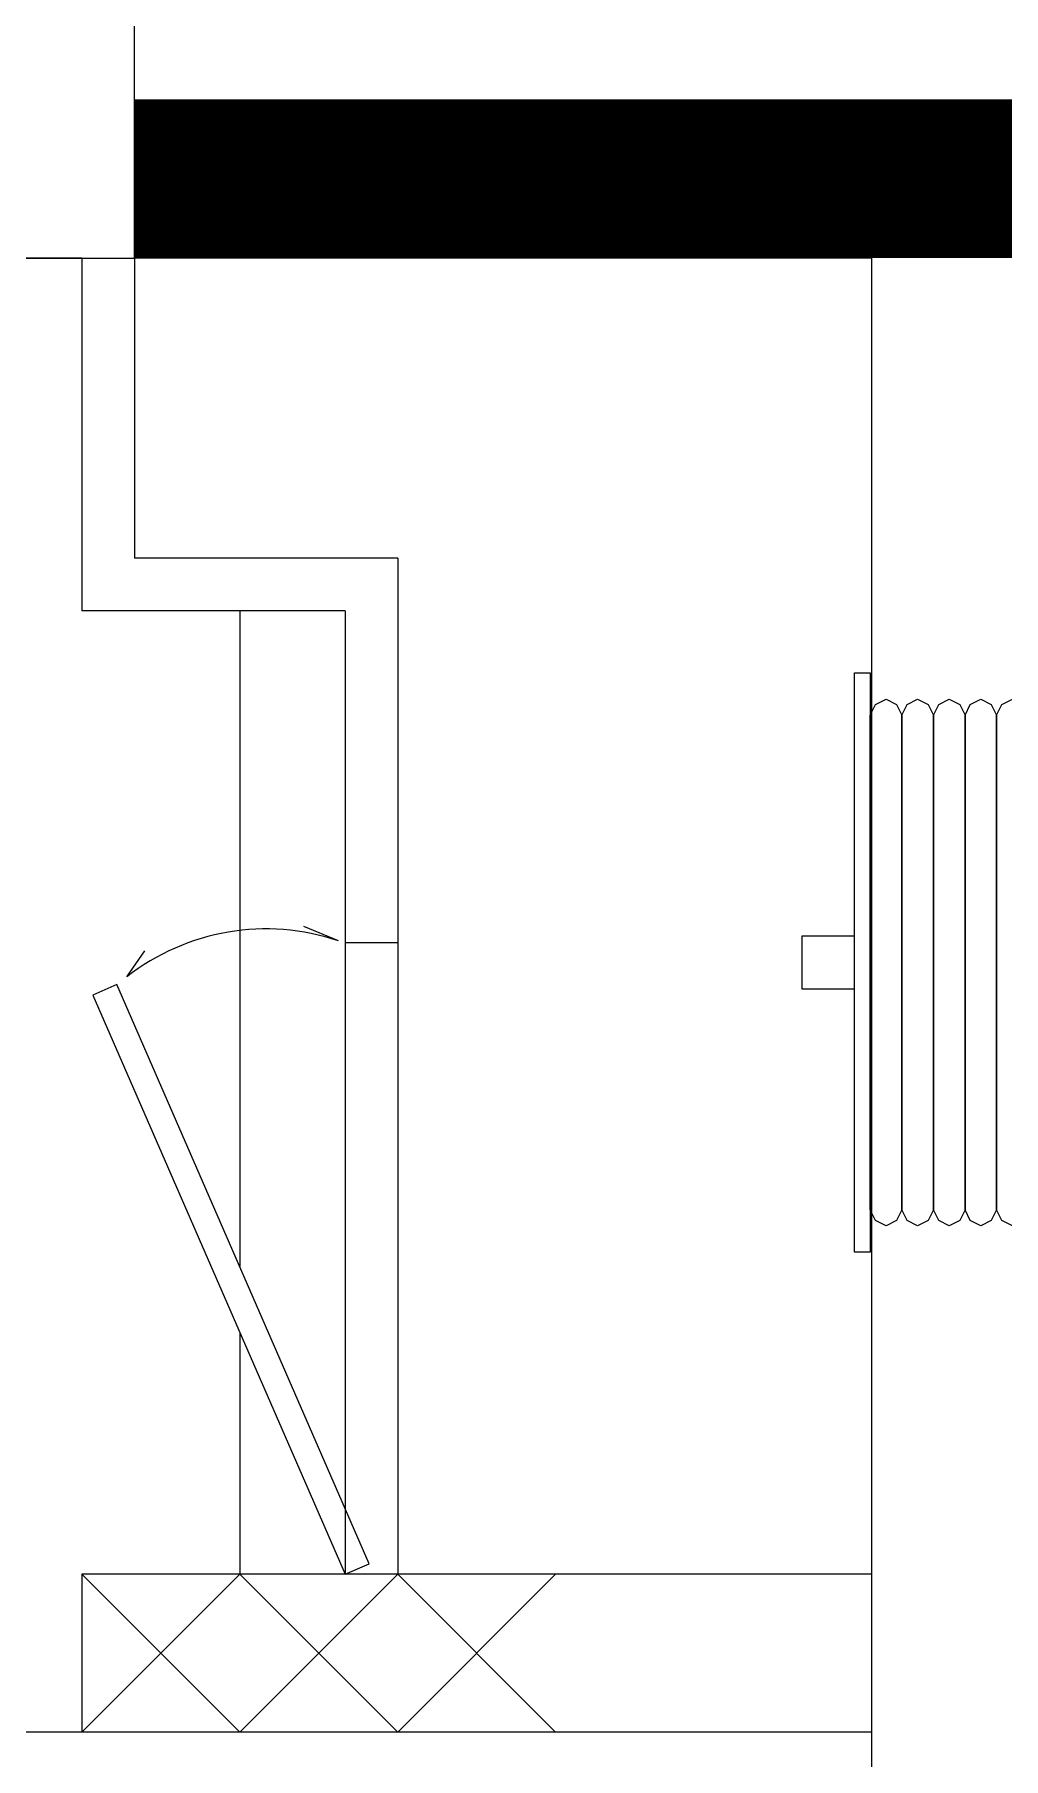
# Model space of a CAD drawing. Extents: x -68523 to 336700, y -113452 to 119396.
# Drawn here: x 210355 to 211275, y -22875 to -21238 of the extents above; entities that cross this region are included whole.
import ezdxf

# ---------------------------------------------------------------- set-up
doc = ezdxf.new("R2010")
doc.units = 0
doc.header["$LTSCALE"] = 1000
doc.header["$MEASUREMENT"] = 0
doc.layers.get('0').update_dxf_attribs({"linetype": 'CONTINUOUS'})
doc.layers.get('DEFPOINTS').update_dxf_attribs({"linetype": 'CONTINUOUS'})
for name, color, linetype in [('s5144a$0$56', 7, 'CONTINUOUS'), ('s5144a$0$DIM', 7, 'CONTINUOUS'), ('s5144a$0$L1', 3, 'CONTINUOUS'), ('s5144a$0$L2', 7, 'CONTINUOUS'), ('s5144a$0$N-02', 7, 'CONTINUOUS'), ('s5144a$0$RC', 2, 'CONTINUOUS')]:
    doc.layers.add(name, color=color, linetype=linetype)
doc.styles.add('s5144a$0$STANDARD', font='SIMPLEX')
doc.dimstyles.new('s5144a$0$STANDARD', dxfattribs={"dimtxt": 0.18, "dimasz": 0.18, "dimexe": 0.18, "dimexo": 0.0625, "dimgap": 0.09, "dimtad": 0, "dimtih": 1, "dimtoh": 1, "dimdec": 4, "dimzin": 0, "dimdsep": 46, "dimtxsty": 's5144a$0$STANDARD', "dimcen": 0.09, "dimadec": 0, "dimazin": 0, "dimtfac": 1, "dimtdec": 4, "dimtofl": 0, "dimtmove": 0, "dimatfit": 3, "dimfxl": 1, "dimtolj": 1, "dimtzin": 0, "dimarcsym": 0})

# ---------------------------------------------------------------- blocks, each defined once
blk = doc.blocks.new('*D278')
at = {"layer": 'DEFPOINTS', "color": 0, "linetype": 'Continuous', "transparency": 16777216}
for p in [(210400, -21450), (209097.2, -22850), (210400, -22850)]:
    blk.add_point(p, dxfattribs=at)
at = {"layer": 's5144a$0$DIM', "color": 0, "linetype": 'Continuous', "lineweight": -2, "transparency": 16777216}
for p, q in [((210399.9, -21450), (209097, -21450)), ((209097.2, -21450.2), (209097.2, -22154.8)), ((209097.2, -22849.8), (209097.2, -22155.2)), ((210399.9, -22850), (209097, -22850))]:
    blk.add_line(p, q, dxfattribs=at)
at = {"layer": 's5144a$0$DIM', "color": 0, "linetype": 'Continuous', "transparency": 16777216}
for points in [[(209097.1, -21450.2), (209097.2, -21450.2), (209097.2, -21450)], [(209097.1, -22849.8), (209097.2, -22849.8), (209097.2, -22850)]]:
    blk.add_solid(points, dxfattribs=at)
at = {"layer": 's5144a$0$DIM', "color": 0, "linetype": 'Continuous', "transparency": 16777216, "insert": (209097.2, -22155), "char_height": 0.18, "attachment_point": 5, "style": 's5144a$0$STANDARD'}
blk.add_mtext('\\A1;1400.0000', dxfattribs=at)
blk = doc.blocks.new('s5144a$0$HR')
at = {"layer": 's5144a$0$56', "linetype": 'Continuous'}
blk.add_lwpolyline([(0.235, 0.275), (-0.275, 0.275), (-0.275, 0.29), (0.275, 0.29), (0.275, 0.275), (0.235, 0.275), (0.245, 0.27), (0.25, 0.26), (0.245, 0.25), (0.245, 0.25), (0.235, 0.245), (-0.235, 0.245), (0.235, 0.245), (0.245, 0.24), (0.25, 0.23), (0.245, 0.22), (0.235, 0.215), (-0.235, 0.215), (0.235, 0.215), (0.245, 0.21), (0.25, 0.2), (0.245, 0.19), (0.235, 0.185), (-0.235, 0.185), (0.235, 0.185), (0.245, 0.18), (0.25, 0.17), (0.245, 0.16), (0.235, 0.155), (-0.235, 0.155), (0.235, 0.155), (0.245, 0.15), (0.25, 0.14), (0.245, 0.13), (0.235, 0.125), (-0.235, 0.125), (0.235, 0.125), (0.245, 0.12), (0.25, 0.11), (0.245, 0.1), (0.235, 0.095), (0.245, 0.09), (0.25, 0.08), (0.245, 0.07), (0.235, 0.065), (0.275, 0.065), (0.275, 0.05), (-0.025, 0.05), (-0.025, 0), (0.025, 0), (0.025, 0.05), (-0.275, 0.05), (-0.275, 0.065), (0.235, 0.065), (-0.235, 0.065), (-0.245, 0.07), (-0.25, 0.08), (-0.245, 0.09), (-0.235, 0.095), (0.235, 0.095), (-0.235, 0.095), (-0.245, 0.1), (-0.25, 0.11), (-0.245, 0.12), (-0.235, 0.125), (-0.245, 0.13), (-0.25, 0.14), (-0.245, 0.15), (-0.235, 0.155), (-0.245, 0.16), (-0.25, 0.17), (-0.245, 0.18), (-0.235, 0.185), (-0.245, 0.19), (-0.25, 0.2), (-0.245, 0.21), (-0.235, 0.215), (-0.245, 0.22), (-0.25, 0.23), (-0.245, 0.24), (-0.235, 0.245), (-0.245, 0.25), (-0.25, 0.26), (-0.245, 0.27), (-0.235, 0.275)], dxfattribs=at)
blk = doc.blocks.new('s5144a')
at = {"layer": 's5144a$0$L1', "linetype": 'Continuous'}
for p, q in [((210650, -22100), (210650, -22700)), ((210700, -22100), (210700, -22700)), ((210400, -22850), (210550, -22700)), ((210550, -22850), (210400, -22700)), ((210700, -22850), (210550, -22700)), ((210550, -22850), (210700, -22700)), ((210700, -22850), (210850, -22700)), ((210850, -22850), (210700, -22700))]:
    blk.add_line(p, q, dxfattribs=at)
at = {"layer": 's5144a$0$L2', "linetype": 'Continuous'}
for p, q in [((210550, -21785), (210550, -22407.6767)), ((210550, -22470.30619), (210550, -22700))]:
    blk.add_line(p, q, dxfattribs=at)
at = {"layer": 's5144a$0$N-02', "linetype": 'Continuous'}
for p, q in [((210400, -21450), (210400, -21785)), ((210450, -21450), (210450, -21735)), ((210700, -21735), (210700, -22100)), ((210650, -21785), (210650, -22100)), ((210643.92157, -22098.48188), (210611.03064, -22084.91914)), ((210650, -22100), (210700, -22100)), ((210442.72612, -22132.72221), (210459.86644, -22107.86122)), ((210400, -22700), (210400, -22850)), ((210550, -22850), (210400, -22850))]:
    blk.add_line(p, q, dxfattribs=at)
at = {"layer": 's5144a$0$N-02'}
for p, q in [((210700, -21735), (210450, -21735)), ((210650, -21785), (210400, -21785)), ((211150, -22700), (210400, -22700)), ((211150, -22850), (210550, -22850))]:
    blk.add_line(p, q, dxfattribs=at)
at = {"layer": 's5144a$0$N-02', "linetype": 'Continuous'}
blk.add_lwpolyline([(210433.4181, -22139.89529), (210410.49621, -22149.87462), (210650, -22700), (210672.92189, -22690.02068)], close=True, dxfattribs=at)
blk.add_arc((210574.97743, -22301.59785), 214.498, 71.25112321, 128.06550616, dxfattribs=at)
at = {"layer": 's5144a$0$RC'}
for p, q in [((211300, -21300), (210449.9, -21300)), ((211300, -21300), (210449.9, -21300)), ((211150, -21450), (210449.9, -21450)), ((211150, -21450), (210449.9, -21450))]:
    blk.add_line(p, q, dxfattribs=at)
at = {"layer": 's5144a$0$RC', "linetype": 'Continuous'}
blk.add_line((211150, -21450), (211150, -25300), dxfattribs=at)
at = {"layer": 's5144a$0$RC'}
blk.add_lwpolyline([(209549.9, -20550), (209549.9, -21450), (210449.9, -21450), (210449.9, -20550)], close=True, dxfattribs=at)
at = {"layer": 's5144a$0$RC', "const_width": 150}
blk.add_lwpolyline([(211300, -21375), (210449.9, -21375)], dxfattribs=at)
at = {"layer": 's5144a$0$L2', "linetype": 'Continuous', "xscale": 1000, "yscale": 1000, "zscale": 1000, "rotation": 270}
blk.add_blockref('s5144a$0$HR', (211083.84244, -22119.04587), dxfattribs=at)
at = {"layer": 's5144a$0$DIM', "linetype": 'Continuous'}
dim = blk.add_linear_dim(base=(209097.15854, -22850), p1=(210400, -21450), p2=(210400, -22850), angle=90, dimstyle='s5144a$0$STANDARD', override={"dimscale": 1}, dxfattribs=at)
dim.commit()
dim.dimension.update_dxf_attribs({"geometry": '*D278', "text_midpoint": (209097.15854, -22154.99832), "dimtype": 128})

msp = doc.modelspace()

# ---------------------------------------------------------------- block references
msp.add_blockref('s5144a', (0, 0))

doc.saveas('drawing.dxf')
